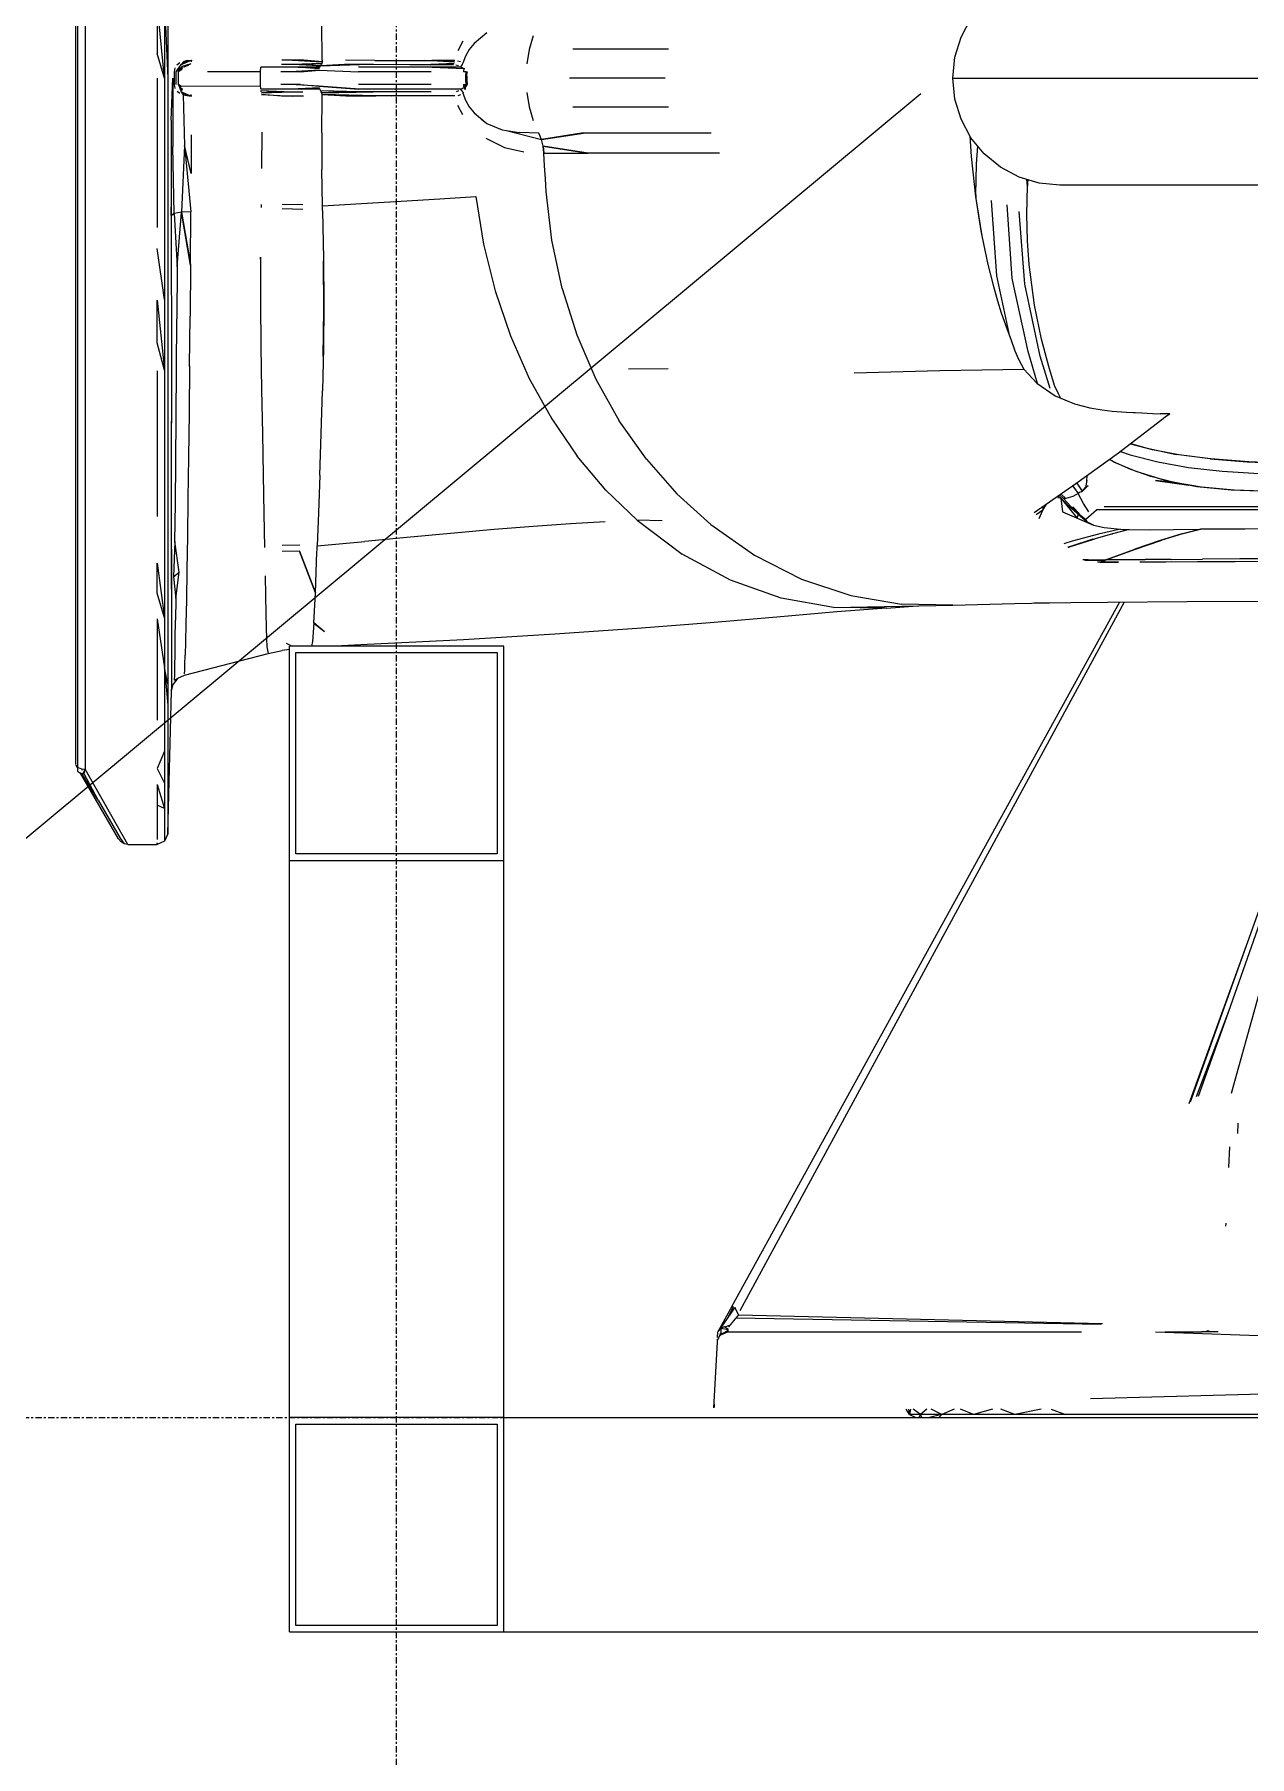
# Model space of a CAD drawing. Header units: millimetres. Extents: x -57554 to 16546, y 2142 to 98430.
# Drawn here: x -26515 to -25948, y 74134 to 74938 of the extents above; entities that cross this region are included whole.
import ezdxf

# ---------------------------------------------------------------- set-up
doc = ezdxf.new("R2010")
doc.units = ezdxf.units.MM
doc.linetypes.add('DXK_LINE_DOT3', pattern=[5.9187, 2.979, -0.9799, 0.9799, -0.9799])
doc.layers.add('S-Z2-A_TEXTUAL_ANNOTATION', color=7, linetype='Continuous')

msp = doc.modelspace()

# ---------------------------------------------------------------- linework, layer by layer
at = {"color": 1, "linetype": 'DXK_LINE_DOT3'}
for p, q in [((-26346.37, 71792.5), (-26346.37, 84292.5)), ((-32096.37, 74292.5), (-10096.37, 74292.5))]:
    msp.add_line(p, q, dxfattribs=at)
at = {"color": 2, "linetype": 'Continuous'}
for p, q in [((-26496.37, 75272.52), (-26496.37, 74597.5)), ((-26495.36, 75273.53), (-26495.36, 74596.44)), ((-26491.82, 75275), (-26491.82, 74595.11)), ((-26458.24, 75272.06), (-26458.24, 74928.96)), ((-26454.7, 75273.53), (-26454.7, 74561.46)), ((-26453.24, 75270.13), (-26453.24, 74564.87)), ((-26454.7, 74917.5), (-26458.24, 74952.47)), ((-26454.7, 74952.4), (-26453.24, 74917.49)), ((-26381.13, 74925.83), (-26381.33, 74942.97)), ((-26304.26, 74938.59), (-26310.19, 74933.74)), ((-26082.85, 74936.63), (-26078.23, 74945.28)), ((-26315.44, 74934.68), (-26317.73, 74930.28)), ((-26312.46, 74930.81), (-26314.21, 74927.71)), ((-26310.19, 74933.74), (-26312.46, 74930.81)), ((-26312.29, 74931.03), (-26312.46, 74930.81)), ((-26284.44, 74930.84), (-26285.59, 74924.23)), ((-26282.56, 74937.2), (-26284.44, 74930.84)), ((-26219.51, 74931.08), (-26264.16, 74931.08)), ((-26085.69, 74927.25), (-26082.85, 74936.63)), ((-26454.7, 74917.5), (-26458.24, 74928.96)), ((-26450.09, 74920.48), (-26449.78, 74922.36)), ((-26449.29, 74920.49), (-26447.02, 74923.87)), ((-26446.38, 74923.16), (-26449.29, 74920.49)), ((-26447.56, 74924.67), (-26449.04, 74923.61)), ((-26448.25, 74920.49), (-26446.38, 74923.16)), ((-26447.02, 74923.87), (-26442.21, 74925.84)), ((-26447.02, 74923.87), (-26443.95, 74925.72)), ((-26445.79, 74925.33), (-26447.02, 74923.87)), ((-26446.56, 74922.08), (-26446.97, 74921.44)), ((-26446.56, 74922.08), (-26446.38, 74923.16)), ((-26446.38, 74923.16), (-26442.28, 74924.41)), ((-26443.95, 74925.72), (-26445.79, 74925.33)), ((-26445.71, 74922.62), (-26442.28, 74924.41)), ((-26444.07, 74923.47), (-26443.45, 74923.69)), ((-26443.95, 74925.72), (-26442.21, 74925.84)), ((-26442.21, 74925.84), (-26442.23, 74925.1)), ((-26409.88, 74921.27), (-26409.83, 74922)), ((-26409.83, 74922), (-26409.75, 74922.62)), ((-26382.13, 74922.62), (-26409.75, 74922.62)), ((-26390.04, 74923.81), (-26400.17, 74923.81)), ((-26389.66, 74925.83), (-26399.92, 74925.83)), ((-26382.34, 74922), (-26395.63, 74922.62)), ((-26381.86, 74923.21), (-26395.26, 74923.81)), ((-26381.36, 74924.4), (-26395.22, 74923.81)), ((-26394.95, 74925.83), (-26381.2, 74925.09)), ((-26391.01, 74922.62), (-26382.34, 74922)), ((-26390.04, 74923.81), (-26381.36, 74924.4)), ((-26390.04, 74923.81), (-26381.86, 74923.21)), ((-26381.2, 74925.09), (-26389.66, 74925.83)), ((-26382.13, 74922.62), (-26381.86, 74923.21)), ((-26381.86, 74923.21), (-26381.59, 74923.81)), ((-26370.78, 74923.8), (-26381.86, 74923.21)), ((-26381.86, 74923.21), (-26363.64, 74923.8)), ((-26381.36, 74924.4), (-26381.59, 74923.81)), ((-26381.2, 74925.09), (-26381.36, 74924.4)), ((-26381.13, 74925.83), (-26381.2, 74925.09)), ((-26357.12, 74923.8), (-26370.78, 74923.8)), ((-26356.59, 74925.8), (-26370.29, 74925.82)), ((-26316.3, 74922.62), (-26364.19, 74922.62)), ((-26340.22, 74923.79), (-26357.12, 74923.8)), ((-26356.59, 74925.8), (-26339.65, 74925.79)), ((-26330.54, 74923.79), (-26340.22, 74923.79)), ((-26339.65, 74925.79), (-26329.95, 74925.78)), ((-26319.57, 74924.37), (-26334.03, 74923.79)), ((-26319.36, 74925.05), (-26333.47, 74925.78)), ((-26330.54, 74923.79), (-26319.57, 74924.37)), ((-26330.4, 74923.79), (-26330.54, 74923.79)), ((-26319.89, 74923.79), (-26330.54, 74923.79)), ((-26319.27, 74925.78), (-26329.95, 74925.78)), ((-26329.95, 74925.78), (-26319.36, 74925.05)), ((-26329.78, 74922.62), (-26314.87, 74922.02)), ((-26318.69, 74923.71), (-26317.55, 74923.41)), ((-26317.9, 74925.61), (-26316.58, 74925.22)), ((-26316.55, 74922.83), (-26316.06, 74923.32)), ((-26316.47, 74922.76), (-26316.55, 74922.83)), ((-26316.38, 74922.69), (-26316.47, 74922.76)), ((-26316.42, 74922.96), (-26316.24, 74922.74)), ((-26316.3, 74922.62), (-26316.38, 74922.69)), ((-26316.3, 74922.62), (-26315.75, 74922.43)), ((-26316.24, 74922.74), (-26316.17, 74922.58)), ((-26316.06, 74923.32), (-26315.67, 74923.9)), ((-26315.75, 74922.43), (-26315.28, 74922.23)), ((-26315.67, 74923.9), (-26315.42, 74924.53)), ((-26314.21, 74927.71), (-26315.42, 74924.53)), ((-26315.28, 74922.23), (-26314.87, 74922.02)), ((-26315.03, 74921.54), (-26315.14, 74921.02)), ((-26314.87, 74922.02), (-26315.03, 74921.54)), ((-26314.21, 74927.71), (-26314.38, 74927.25)), ((-26086.65, 74917.5), (-26085.69, 74927.25)), ((-26458.24, 74917.51), (-26458.24, 74847.84)), ((-26451.58, 74897.89), (-26450.83, 74917.5)), ((-26450.83, 74917.5), (-26450.86, 74885.59)), ((-26450.08, 74919.49), (-26450.09, 74920.48)), ((-26450.09, 74914.52), (-26450.08, 74915.51)), ((-26449.78, 74912.64), (-26450.09, 74914.52)), ((-26450.08, 74918.49), (-26450.08, 74919.49)), ((-26450.08, 74917.5), (-26450.08, 74918.49)), ((-26450.08, 74916.51), (-26450.08, 74917.5)), ((-26450.08, 74915.51), (-26450.08, 74916.51)), ((-26449.27, 74917.5), (-26449.29, 74920.49)), ((-26449.29, 74914.51), (-26449.27, 74917.5)), ((-26446.97, 74921.44), (-26448.25, 74920.49)), ((-26448.24, 74917.5), (-26448.25, 74920.49)), ((-26448.25, 74914.51), (-26448.24, 74917.5)), ((-26446.97, 74913.56), (-26448.25, 74914.51)), ((-26448.25, 74914.51), (-26447.02, 74911.12)), ((-26446.38, 74911.83), (-26448.25, 74914.51)), ((-26409.88, 74913.72), (-26446.97, 74913.56)), ((-26409.9, 74920.5), (-26434.71, 74920.5)), ((-26409.9, 74920.5), (-26409.88, 74921.27)), ((-26409.9, 74914.5), (-26409.9, 74920.5)), ((-26409.88, 74913.72), (-26409.9, 74914.5)), ((-26409.83, 74913), (-26409.88, 74913.72)), ((-26391.33, 74920.5), (-26400.49, 74920.5)), ((-26391.33, 74914.5), (-26400.49, 74914.5)), ((-26382.48, 74921.27), (-26395.91, 74920.5)), ((-26382.48, 74913.72), (-26395.91, 74914.5)), ((-26391.33, 74920.5), (-26382.48, 74921.27)), ((-26391.33, 74914.5), (-26382.48, 74913.72)), ((-26382.48, 74921.27), (-26364.11, 74920.5)), ((-26363.66, 74912.38), (-26382.48, 74913.72)), ((-26382.48, 74913.72), (-26364.19, 74912.38)), ((-26330.31, 74920.5), (-26364.11, 74920.5)), ((-26330.31, 74914.5), (-26364.11, 74914.5)), ((-26315.14, 74921.02), (-26315.17, 74920.5)), ((-26313.86, 74920.5), (-26315.17, 74920.5)), ((-26315.17, 74914.5), (-26313.86, 74914.5)), ((-26315.17, 74914.5), (-26315.14, 74913.97)), ((-26315.14, 74913.97), (-26315.03, 74913.46)), ((-26315.12, 74913.9), (-26313.87, 74914.45)), ((-26315.05, 74913.55), (-26314.3, 74913.38)), ((-26315.03, 74913.46), (-26314.87, 74912.98)), ((-26314.3, 74913.38), (-26313.89, 74914.15)), ((-26314.3, 74913.38), (-26313.92, 74913.92)), ((-26313.92, 74913.88), (-26314.3, 74913.38)), ((-26314.05, 74918.5), (-26313.86, 74920.5)), ((-26314.05, 74916.5), (-26314.05, 74918.5)), ((-26313.86, 74914.5), (-26314.05, 74916.5)), ((-26313.92, 74913.88), (-26313.68, 74914.56)), ((-26313.86, 74914.5), (-26313.92, 74913.88)), ((-26313.38, 74914.67), (-26313.89, 74913.95)), ((-26313.86, 74920.5), (-26313.68, 74920.44)), ((-26313.68, 74914.56), (-26313.86, 74914.5)), ((-26313.68, 74920.44), (-26313.52, 74920.39)), ((-26313.68, 74914.56), (-26313.52, 74914.61)), ((-26313.56, 74918.45), (-26313.52, 74920.39)), ((-26313.56, 74918.45), (-26313.56, 74916.56)), ((-26313.56, 74916.56), (-26313.52, 74914.61)), ((-26313.52, 74920.39), (-26313.38, 74920.33)), ((-26313.52, 74914.61), (-26313.38, 74914.67)), ((-26220.93, 74917.5), (-26265.7, 74917.5)), ((-26085.69, 74907.74), (-26086.65, 74917.5)), ((-26086.65, 74917.5), (-26086.04, 74917.5)), ((-26086.04, 74917.5), (-25747.7, 74917.5)), ((-26447.56, 74910.32), (-26448.9, 74911.24)), ((-26447.02, 74911.12), (-26446.08, 74909.75)), ((-26444.29, 74909.33), (-26447.02, 74911.12)), ((-26447.02, 74911.12), (-26442.21, 74909.16)), ((-26446.38, 74911.83), (-26446.48, 74912.84)), ((-26446.08, 74909.75), (-26444.29, 74909.33)), ((-26446.08, 74909.75), (-26445.49, 74886.1)), ((-26444.29, 74909.33), (-26442.21, 74909.16)), ((-26442.21, 74909.16), (-26442.23, 74909.9)), ((-26409.75, 74912.38), (-26409.83, 74913)), ((-26382.13, 74912.38), (-26409.75, 74912.38)), ((-26409.65, 74911.78), (-26400.38, 74911.19)), ((-26409.65, 74911.78), (-26395.26, 74911.19)), ((-26409.55, 74911.19), (-26409.65, 74911.78)), ((-26400.38, 74911.19), (-26409.47, 74910.6)), ((-26409.47, 74910.6), (-26395.23, 74911.19)), ((-26400.13, 74909.17), (-26409.41, 74909.91)), ((-26409.41, 74909.91), (-26394.95, 74909.17)), ((-26400.38, 74911.19), (-26390.19, 74911.19)), ((-26389.81, 74909.17), (-26400.13, 74909.17)), ((-26382.34, 74913), (-26395.63, 74912.38)), ((-26391.01, 74912.38), (-26382.34, 74913)), ((-26381.86, 74911.78), (-26382.13, 74912.38)), ((-26381.86, 74911.78), (-26370.54, 74911.2)), ((-26381.86, 74911.78), (-26363.64, 74911.2)), ((-26381.59, 74911.19), (-26381.86, 74911.78)), ((-26381.36, 74910.6), (-26381.59, 74911.19)), ((-26356.56, 74911.2), (-26381.36, 74910.6)), ((-26381.36, 74910.6), (-26370.54, 74911.2)), ((-26381.36, 74910.6), (-26349.16, 74911.2)), ((-26381.2, 74909.91), (-26381.36, 74910.6)), ((-26381.33, 74892.03), (-26381.13, 74909.17)), ((-26381.2, 74909.91), (-26370.04, 74909.18)), ((-26356.03, 74909.19), (-26381.2, 74909.91)), ((-26381.2, 74909.91), (-26348.65, 74909.2)), ((-26381.13, 74909.17), (-26381.2, 74909.91)), ((-26370.54, 74911.2), (-26356.56, 74911.2)), ((-26370.04, 74909.18), (-26356.03, 74909.19)), ((-26316.3, 74912.38), (-26364.19, 74912.38)), ((-26356.56, 74911.2), (-26339.7, 74911.21)), ((-26339.13, 74909.21), (-26356.03, 74909.19)), ((-26339.7, 74911.21), (-26330.23, 74911.21)), ((-26329.63, 74909.22), (-26339.13, 74909.21)), ((-26319.27, 74909.22), (-26329.63, 74909.22)), ((-26318.43, 74911.34), (-26317.33, 74911.68)), ((-26317.59, 74909.45), (-26316.33, 74909.9)), ((-26316.55, 74912.17), (-26316.47, 74912.24)), ((-26316.55, 74912.17), (-26316.06, 74911.68)), ((-26316.47, 74912.24), (-26316.38, 74912.31)), ((-26316.24, 74912.26), (-26316.42, 74912.03)), ((-26316.38, 74912.31), (-26316.3, 74912.38)), ((-26315.76, 74912.56), (-26316.3, 74912.38)), ((-26316.17, 74912.42), (-26316.24, 74912.26)), ((-26316.06, 74911.68), (-26315.67, 74911.1)), ((-26315.28, 74912.76), (-26315.76, 74912.56)), ((-26315.67, 74911.1), (-26315.42, 74910.47)), ((-26315.58, 74910.88), (-26315.17, 74910.67)), ((-26315.34, 74910.53), (-26315.42, 74910.47)), ((-26315.42, 74910.47), (-26314.21, 74907.29)), ((-26315.25, 74910.6), (-26315.34, 74910.53)), ((-26314.87, 74912.98), (-26315.28, 74912.76)), ((-26315.17, 74910.67), (-26315.25, 74910.6)), ((-26314.94, 74912.94), (-26314.28, 74912.22)), ((-26314.3, 74913.38), (-26314.87, 74912.98)), ((-26314.87, 74912.98), (-26314.55, 74912.61)), ((-26314.28, 74912.22), (-26314.55, 74912.61)), ((-26314.28, 74912.22), (-26314.3, 74913.38)), ((-26314.21, 74907.29), (-26312.47, 74904.19)), ((-26285.59, 74910.77), (-26284.44, 74904.16)), ((-26082.85, 74898.36), (-26085.69, 74907.74)), ((-26451.58, 74897.89), (-26451.58, 74877.81)), ((-26315.45, 74900.33), (-26317.73, 74904.73)), ((-26312.47, 74904.19), (-26312.29, 74903.96)), ((-26312.47, 74904.19), (-26310.19, 74901.26)), ((-26310.19, 74901.26), (-26304.26, 74896.41)), ((-26306.68, 74898.39), (-26304.26, 74896.41)), ((-26284.44, 74904.16), (-26282.56, 74897.8)), ((-26219.51, 74903.92), (-26264.16, 74903.92)), ((-26078.23, 74889.72), (-26082.85, 74898.36)), ((-26442.23, 74891.04), (-26442.29, 74873.01)), ((-26409.36, 74892.31), (-26409.45, 74875.39)), ((-26381.33, 74892.03), (-26381.27, 74874.87)), ((-26304.78, 74889.52), (-26296.04, 74885.19)), ((-26304.26, 74896.41), (-26297.09, 74893.4)), ((-26297.09, 74893.4), (-26289.05, 74892.07)), ((-26295.15, 74893.08), (-26278.75, 74888.87)), ((-26279.97, 74891.79), (-26289.05, 74892.07)), ((-26278.75, 74888.87), (-26279.97, 74891.79)), ((-26260, 74891.81), (-26278.75, 74888.87)), ((-26278.75, 74888.87), (-26259.1, 74891.81)), ((-26236.72, 74891.82), (-26260, 74891.81)), ((-26238.51, 74891.82), (-26238.4, 74891.82)), ((-26215.62, 74891.83), (-26238.4, 74891.82)), ((-26199.52, 74891.83), (-26215.62, 74891.83)), ((-26078.73, 74890.66), (-26078.12, 74881.02)), ((-26072.02, 74882.14), (-26078.23, 74889.72)), ((-26450.22, 74854.36), (-26450.86, 74885.59)), ((-26445.49, 74886.1), (-26446.8, 74855.02)), ((-26445.49, 74886.1), (-26442.38, 74855.15)), ((-26442.29, 74873.01), (-26445.49, 74886.1)), ((-26296.04, 74885.19), (-26287.01, 74883.07)), ((-26277.95, 74885.76), (-26278.75, 74888.87)), ((-26277.95, 74885.76), (-26277.58, 74882.55)), ((-26256.93, 74882.56), (-26277.95, 74885.76)), ((-26277.95, 74885.76), (-26256.93, 74882.57)), ((-26277.59, 74882.54), (-26277.95, 74885.76)), ((-26277.29, 74876.59), (-26277.59, 74882.54)), ((-26277.58, 74882.55), (-26256.93, 74882.56)), ((-26277.29, 74876.59), (-26277.58, 74882.55)), ((-26234.66, 74882.56), (-26256.93, 74882.56)), ((-26210.89, 74882.57), (-26234.66, 74882.56)), ((-26234.56, 74882.56), (-26234.66, 74882.56)), ((-26195.66, 74882.57), (-26210.89, 74882.57)), ((-26075.63, 74877.33), (-26074.96, 74885.73)), ((-26064.44, 74875.93), (-26072.02, 74882.14)), ((-26451.58, 74877.81), (-26451.58, 74857.43)), ((-26380.98, 74857.9), (-26381.27, 74874.87)), ((-26276.94, 74870.6), (-26277.29, 74876.59)), ((-26078.12, 74881.02), (-26076.07, 74862.28)), ((-26075.97, 74863), (-26075.63, 74877.33)), ((-26055.81, 74871.31), (-26064.44, 74875.93)), ((-26276.51, 74864.54), (-26276.94, 74870.6)), ((-26046.43, 74868.46), (-26055.81, 74871.31)), ((-26052.19, 74853.83), (-26051.78, 74867.33)), ((-26051.78, 74867.33), (-26052.12, 74870.19)), ((-26052, 74870.15), (-26051.78, 74867.33)), ((-26051.78, 74867.33), (-26051.55, 74870.01)), ((-26036.69, 74867.5), (-26046.43, 74868.46)), ((-25550.53, 74867.5), (-26036.69, 74867.5)), ((-26451.58, 74857.43), (-26451.58, 74853.39)), ((-26451.58, 74853.4), (-26451.58, 74857.43)), ((-26409.62, 74858.62), (-26409.64, 74857.21)), ((-26390.21, 74858.38), (-26399.79, 74858.62)), ((-26380.98, 74857.9), (-26362.73, 74858.95)), ((-26380.97, 74857.19), (-26380.98, 74857.9)), ((-26380.95, 74856.47), (-26380.97, 74857.19)), ((-26362.73, 74858.95), (-26344.25, 74860.06)), ((-26344.25, 74860.06), (-26326.26, 74861.18)), ((-26326.26, 74861.18), (-26309.43, 74862.25)), ((-26309.43, 74862.25), (-26305.83, 74839.97)), ((-26273.93, 74841.95), (-26276.51, 74864.54)), ((-26076.07, 74862.28), (-26073.6, 74846.22)), ((-26076.07, 74862.28), (-26073.12, 74843.96)), ((-26075.97, 74863), (-26075.92, 74861.37)), ((-26066.19, 74825.29), (-26068.66, 74860.46)), ((-26058.93, 74824.04), (-26061.4, 74858.46)), ((-26450.22, 74854.36), (-26451.58, 74853.4)), ((-26451.58, 74853.39), (-26450.63, 74854.07)), ((-26451.58, 74853.4), (-26451.57, 74829.21)), ((-26450.63, 74854.07), (-26450.22, 74854.36)), ((-26446.8, 74855.02), (-26450.22, 74854.36)), ((-26450.22, 74854.36), (-26448.84, 74829.63)), ((-26448.84, 74829.63), (-26446.8, 74855.02)), ((-26442.38, 74855.15), (-26446.8, 74855.02)), ((-26442.56, 74830.27), (-26446.8, 74855.02)), ((-26446.8, 74855.02), (-26442.56, 74830.53)), ((-26442.56, 74830.53), (-26442.38, 74855.15)), ((-26390.19, 74856.25), (-26399.8, 74856.5)), ((-26380.93, 74855.76), (-26380.95, 74856.47)), ((-26380.93, 74855.76), (-26380.57, 74833.21)), ((-26053.15, 74821.39), (-26055.66, 74855.22)), ((-26051.91, 74841.6), (-26052.19, 74853.83)), ((-26269.16, 74819.38), (-26273.93, 74841.95)), ((-26073.6, 74846.22), (-26073.12, 74843.96)), ((-26073.12, 74843.96), (-26070.29, 74830.54)), ((-26051.13, 74830.53), (-26051.91, 74841.6)), ((-26454.7, 74814.15), (-26458.24, 74837.95)), ((-26409.86, 74834), (-26409.89, 74812.68)), ((-26409.86, 74833), (-26409.86, 74834)), ((-26380.57, 74833.21), (-26380.42, 74811.94)), ((-26305.83, 74839.97), (-26300.42, 74818.25)), ((-26451.57, 74829.21), (-26451.56, 74802.99)), ((-26448.84, 74829.63), (-26449, 74805.23)), ((-26442.56, 74830.53), (-26442.77, 74806.5)), ((-26442.56, 74830.27), (-26442.56, 74830.53)), ((-26380.43, 74809.5), (-26380.57, 74832.22)), ((-26070.29, 74830.54), (-26067.88, 74820.85)), ((-26060.11, 74796.94), (-26066.19, 74825.29)), ((-26048.56, 74811.5), (-26051.13, 74830.53)), ((-26300.42, 74818.25), (-26293.27, 74797.3)), ((-26269.16, 74819.38), (-26262.24, 74797.66)), ((-26067.88, 74820.85), (-26065.83, 74813.58)), ((-26051.58, 74789.88), (-26058.93, 74824.04)), ((-26045.88, 74787.72), (-26053.15, 74821.39)), ((-26458.24, 74813.93), (-26454.7, 74781.25)), ((-26458.24, 74794.03), (-26458.24, 74813.93)), ((-26409.89, 74812.68), (-26409.73, 74792.35)), ((-26380.63, 74787.8), (-26380.43, 74809.5)), ((-26380.42, 74811.94), (-26380.54, 74791.7)), ((-26380.42, 74812.68), (-26380.42, 74811.94)), ((-26065.83, 74813.58), (-26064.09, 74807.98)), ((-26045.26, 74795.72), (-26048.56, 74811.5)), ((-26451.56, 74805.08), (-26451.56, 74781.36)), ((-26449.17, 74781.79), (-26449, 74805.23)), ((-26443.01, 74783.32), (-26442.77, 74806.5)), ((-26064.09, 74807.98), (-26061.36, 74800.23)), ((-26454.7, 74781.25), (-26458.24, 74794.03)), ((-26293.27, 74797.3), (-26284.43, 74777.32)), ((-26262.24, 74797.66), (-26253.3, 74777.02)), ((-26061.36, 74800.23), (-26059.61, 74795.64)), ((-26059.61, 74795.64), (-26057.7, 74790.33)), ((-26041.91, 74782.88), (-26045.26, 74795.72)), ((-26409.73, 74792.35), (-26409.45, 74772.03)), ((-26380.54, 74791.7), (-26380.99, 74771.54)), ((-26057.7, 74790.33), (-26056.07, 74786.45)), ((-26056.07, 74786.45), (-26053.57, 74781.67)), ((-26047.24, 74774.98), (-26051.58, 74789.88)), ((-26041.24, 74772.73), (-26045.88, 74787.72)), ((-26458.24, 74780.94), (-26458.24, 74712.97)), ((-26451.56, 74781.59), (-26451.55, 74756.56)), ((-26449.35, 74759.5), (-26449.17, 74781.79)), ((-26443.01, 74783.32), (-26443.27, 74761.31)), ((-26443.02, 74782.98), (-26443.01, 74783.32)), ((-26284.43, 74777.32), (-26273.97, 74758.55)), ((-26253.3, 74777.02), (-26242.44, 74757.61)), ((-26238.15, 74781.86), (-26219.57, 74782.08)), ((-26132.73, 74779.99), (-26092.79, 74781.1)), ((-26092.79, 74781.1), (-26053.57, 74781.67)), ((-26053.57, 74781.67), (-26047.52, 74775.16)), ((-26039.16, 74774.05), (-26041.91, 74782.88)), ((-26409.45, 74772.03), (-26409.07, 74751.76)), ((-26381.63, 74751.49), (-26380.99, 74771.54)), ((-26047.52, 74775.16), (-26038.85, 74769.32)), ((-26037.43, 74770.24), (-26039.16, 74774.05)), ((-26038.85, 74769.32), (-26029.84, 74765.61)), ((-26036.41, 74768.32), (-26037.43, 74770.24)), ((-26443.27, 74761.31), (-26443.53, 74740.61)), ((-26029.84, 74765.61), (-26022.71, 74763.74)), ((-26022.71, 74763.74), (-26017.01, 74762.74)), ((-26017.01, 74762.74), (-26012.39, 74762.19)), ((-26012.39, 74762.19), (-26005.69, 74761.7)), ((-26005.69, 74761.7), (-26002.4, 74761.55)), ((-26002.4, 74761.55), (-26001.58, 74761.52)), ((-26001.58, 74761.52), (-25998.53, 74761.35)), ((-25998.53, 74761.35), (-25993.45, 74761.07)), ((-25993.45, 74761.07), (-25989.85, 74760.93)), ((-25985.36, 74760.83), (-25989.85, 74760.93)), ((-25985.63, 74760.63), (-25985.36, 74760.83)), ((-26451.54, 74736.8), (-26451.55, 74757.49)), ((-26449.53, 74738.54), (-26449.35, 74759.5)), ((-26273.97, 74758.55), (-26262.02, 74741.16)), ((-26229.79, 74739.68), (-26242.44, 74757.61)), ((-25989.75, 74757.64), (-26009.42, 74742.54)), ((-25988.57, 74758.55), (-25989.75, 74757.64)), ((-25987.38, 74759.42), (-25988.57, 74758.55)), ((-25986.17, 74760.26), (-25987.38, 74759.42)), ((-25985.9, 74760.44), (-25986.17, 74760.26)), ((-25985.63, 74760.63), (-25985.9, 74760.44)), ((-26409.07, 74751.76), (-26408.66, 74732.19)), ((-26382.28, 74732.19), (-26381.63, 74751.49)), ((-26003.78, 74746.87), (-26003.55, 74746.79)), ((-26003.78, 74746.87), (-26003.55, 74746.79)), ((-26003.57, 74747.04), (-25996.64, 74744.96)), ((-25993.41, 74744.1), (-26003.55, 74746.79)), ((-25996.64, 74744.96), (-25982.41, 74741.97)), ((-26451.53, 74695.56), (-26451.54, 74736.8)), ((-26449.69, 74719.1), (-26449.53, 74738.54)), ((-26443.53, 74740.61), (-26443.8, 74721.35)), ((-26443.53, 74740.61), (-26443.54, 74740.33)), ((-26248.69, 74725.32), (-26262.02, 74741.16)), ((-26229.79, 74739.68), (-26215.5, 74723.48)), ((-26009.42, 74742.54), (-26029.2, 74728.16)), ((-26011.62, 74738.52), (-26013.51, 74739.57)), ((-26003.61, 74734.92), (-26011.62, 74738.52)), ((-26011.62, 74738.52), (-26001.25, 74734.09)), ((-26008.37, 74743.35), (-26003.85, 74741.74)), ((-26003.85, 74741.74), (-25991.04, 74738.43)), ((-25981.22, 74741.74), (-25993.41, 74744.1)), ((-25991.04, 74738.43), (-25976.73, 74735.88)), ((-25966.62, 74739.85), (-25982.41, 74741.97)), ((-25966.41, 74739.82), (-25981.22, 74741.74)), ((-25966.62, 74739.85), (-25949.3, 74738.46)), ((-25966.41, 74739.82), (-25966.62, 74739.85)), ((-25948.52, 74738.4), (-25966.41, 74739.82)), ((-25949.3, 74738.46), (-25930.53, 74737.62)), ((-25927.07, 74737.47), (-25948.52, 74738.4)), ((-26408.66, 74732.19), (-26408.33, 74714.36)), ((-26382.28, 74732.19), (-26382.91, 74714.68)), ((-26024.11, 74729.78), (-26024.82, 74726.53)), ((-26024.21, 74729.31), (-26024.11, 74729.78)), ((-26024.11, 74729.78), (-26023.98, 74731.96)), ((-25994.25, 74731.64), (-26003.61, 74734.92)), ((-26001.25, 74734.09), (-25987.71, 74729.95)), ((-25983.37, 74728.83), (-25994.25, 74731.64)), ((-25983.37, 74728.83), (-25992.08, 74729.7)), ((-25992.08, 74729.7), (-25976.45, 74727.65)), ((-25987.71, 74729.95), (-25972.85, 74727.03)), ((-25970.55, 74726.64), (-25983.37, 74728.83)), ((-25976.73, 74735.88), (-25960.93, 74734.11)), ((-25960.93, 74734.11), (-25943.67, 74733)), ((-26443.8, 74721.35), (-26444.05, 74703.71)), ((-26234.14, 74711.19), (-26248.69, 74725.32)), ((-26248.69, 74725.32), (-26234.14, 74711.19)), ((-26215.5, 74723.48), (-26199.76, 74709.2)), ((-26029.2, 74728.16), (-26048.72, 74714.74)), ((-26036.22, 74721.53), (-26037.61, 74721.65)), ((-26037.4, 74722.52), (-26036.22, 74721.53)), ((-26036.79, 74722.94), (-26035.11, 74721.43)), ((-26032.08, 74717.4), (-26036.22, 74721.53)), ((-26036.22, 74721.53), (-26028.58, 74712.16)), ((-26036.22, 74721.53), (-26035.55, 74715.12)), ((-26036.1, 74723.42), (-26033.93, 74721.32)), ((-26034.7, 74721.39), (-26035.11, 74721.43)), ((-26031.41, 74717.42), (-26035.11, 74721.43)), ((-26034.31, 74721.36), (-26034.7, 74721.39)), ((-26033.93, 74721.32), (-26034.31, 74721.36)), ((-26030.61, 74722.32), (-26033.93, 74721.32)), ((-26030.64, 74727.17), (-26028.19, 74723.71)), ((-26029.33, 74723.05), (-26030.61, 74722.32)), ((-26028.19, 74723.71), (-26029.33, 74723.05)), ((-26026.12, 74724.85), (-26028.63, 74728.58)), ((-26026.12, 74724.85), (-26028.63, 74728.58)), ((-26027.55, 74724.09), (-26028.19, 74723.71)), ((-26025.74, 74719), (-26028.19, 74723.71)), ((-26026.86, 74724.47), (-26027.55, 74724.09)), ((-26026.86, 74724.47), (-26026.12, 74724.85)), ((-26026.12, 74724.85), (-26026.86, 74724.47)), ((-26026.12, 74724.85), (-26023.52, 74727.45)), ((-26026.12, 74724.85), (-26024.82, 74726.53)), ((-26026.12, 74724.85), (-26024.94, 74726.37)), ((-26024.82, 74726.53), (-26023.52, 74727.45)), ((-25972.85, 74727.03), (-25956.7, 74725.35)), ((-25955.34, 74725.22), (-25970.55, 74726.64)), ((-25956.7, 74725.35), (-25939.3, 74724.73)), ((-25937.34, 74724.67), (-25955.34, 74725.22)), ((-26449.85, 74701.34), (-26449.69, 74719.1)), ((-26408.33, 74714.36), (-26408.31, 74713.53)), ((-26408.33, 74714.36), (-26408.06, 74698.57)), ((-26382.91, 74714.68), (-26383.46, 74699.27)), ((-26044.63, 74715.97), (-26047.86, 74713.73)), ((-26046.38, 74711.97), (-26044.63, 74715.97)), ((-26044.63, 74715.97), (-26042.95, 74718.71)), ((-26044.61, 74717.57), (-26044.63, 74715.97)), ((-26043.01, 74718.61), (-26042.95, 74718.71)), ((-26035.55, 74715.12), (-26021.07, 74708.97)), ((-26028.23, 74714.06), (-26032.08, 74717.4)), ((-26027.93, 74714.15), (-26031.41, 74717.42)), ((-26027.58, 74714.25), (-26030.69, 74717.44)), ((-26028.52, 74712.14), (-26028.23, 74714.06)), ((-26028.23, 74714.06), (-26023.77, 74710.37)), ((-26028.23, 74714.06), (-26024.65, 74711.5)), ((-26027.93, 74714.15), (-26024.66, 74711.63)), ((-26023.22, 74715.16), (-26025.74, 74719)), ((-26024.6, 74711.76), (-26019.62, 74716.03)), ((-25292.22, 74716.03), (-26019.62, 74716.03)), ((-25297.61, 74717.5), (-26016.09, 74717.5)), ((-26300.88, 74706.91), (-26339.89, 74703.31)), ((-26282.62, 74708.33), (-26300.88, 74706.91)), ((-26265.26, 74709.51), (-26282.62, 74708.33)), ((-26249.04, 74710.47), (-26265.26, 74709.51)), ((-26222.35, 74710.88), (-26234.14, 74711.19)), ((-26222.35, 74710.88), (-26234.14, 74711.19)), ((-26234.14, 74711.19), (-26213.12, 74695.39)), ((-26234.14, 74711.19), (-26213.12, 74695.39)), ((-26199.76, 74709.2), (-26179.3, 74694.89)), ((-26018.69, 74704.76), (-26031.03, 74701.45)), ((-26023.77, 74710.37), (-26024.65, 74711.5)), ((-26024.6, 74711.76), (-26024.55, 74711.78)), ((-26021.01, 74708.94), (-26023.76, 74710.36)), ((-26012.23, 74704.94), (-26021.31, 74702.31)), ((-26021.01, 74708.94), (-26015.98, 74707.77)), ((-26008.5, 74707.03), (-26018.69, 74704.76)), ((-26015.98, 74707.77), (-26008.5, 74707.03)), ((-26012.23, 74704.94), (-26012.33, 74704.95)), ((-26012.33, 74704.95), (-26012.23, 74704.94)), ((-26004.45, 74706.84), (-26012.23, 74704.94)), ((-26008.5, 74707.03), (-26004.48, 74706.84)), ((-26008.5, 74707.03), (-26007.24, 74706.96)), ((-26007.24, 74706.96), (-26005.93, 74706.9)), ((-26005.93, 74706.9), (-26004.56, 74706.84)), ((-26004.45, 74706.84), (-25994.91, 74706.77)), ((-25994.91, 74706.77), (-25983.75, 74706.91)), ((-25979.72, 74704.89), (-25989.9, 74701.82)), ((-25979.47, 74704.89), (-25989.65, 74701.82)), ((-25983.75, 74706.91), (-25971.14, 74707.03)), ((-25979.72, 74704.89), (-25971.14, 74707.03)), ((-25970.89, 74707.03), (-25979.47, 74704.89)), ((-25971.14, 74707.03), (-25971.05, 74707.03)), ((-25950.37, 74707.12), (-25971.05, 74707.03)), ((-25927.22, 74707.19), (-25950.37, 74707.12)), ((-26451.53, 74681.68), (-26451.53, 74697.73)), ((-26451.53, 74697.73), (-26451.53, 74681.7)), ((-26449.85, 74701.34), (-26450.51, 74684.74)), ((-26447.91, 74687.05), (-26449.85, 74701.34)), ((-26444.05, 74703.73), (-26444.3, 74688.1)), ((-26444.05, 74703.73), (-26444.05, 74703.78)), ((-26391.69, 74696.84), (-26399.86, 74696.57)), ((-26391.63, 74699.6), (-26399.85, 74699.37)), ((-26384.32, 74677.34), (-26391.69, 74696.84)), ((-26391.69, 74696.84), (-26384.3, 74677.34)), ((-26384.3, 74677.34), (-26383.57, 74696.54)), ((-26383.57, 74696.54), (-26383.53, 74697.44)), ((-26383.53, 74697.44), (-26383.5, 74698.35)), ((-26383.5, 74698.35), (-26383.46, 74699.27)), ((-26383.46, 74699.27), (-26361.16, 74701.28)), ((-26339.89, 74703.31), (-26361.16, 74701.28)), ((-26031.03, 74701.45), (-26034.9, 74700.29)), ((-26031.76, 74699.01), (-26032.97, 74698.59)), ((-26032.92, 74698.55), (-26031.69, 74698.97)), ((-26021.4, 74702.34), (-26031.76, 74699.01)), ((-26031.69, 74698.97), (-26021.31, 74702.31)), ((-26031.69, 74698.97), (-26031.41, 74699.06)), ((-26021.41, 74702.33), (-26021.31, 74702.31)), ((-26021.31, 74702.31), (-26020.38, 74702.58)), ((-26015.03, 74692.85), (-26001.67, 74697.8)), ((-26014.79, 74692.84), (-26001.42, 74697.8)), ((-25989.9, 74701.82), (-26001.67, 74697.8)), ((-26001.42, 74697.8), (-25989.65, 74701.82)), ((-25989.89, 74701.82), (-25989.65, 74701.82)), ((-25989.65, 74701.82), (-25989.14, 74701.97)), ((-26458.24, 74691.14), (-26454.7, 74665.74)), ((-26458.24, 74677.15), (-26458.24, 74691.14)), ((-26190.52, 74683.21), (-26213.12, 74695.39)), ((-26179.3, 74694.89), (-26157.38, 74683.8)), ((-26023.54, 74692.79), (-26026, 74692.75)), ((-26025.01, 74692.59), (-26015.93, 74692.49)), ((-26023.54, 74692.79), (-26015.03, 74692.85)), ((-26015.93, 74692.49), (-26023.54, 74692.79)), ((-26017.68, 74691.65), (-26019.22, 74691.65)), ((-26017.85, 74691.43), (-26017.35, 74691.65)), ((-26017.35, 74691.65), (-26017.85, 74691.43)), ((-26016.82, 74692.09), (-26017.68, 74691.65)), ((-26017.68, 74691.65), (-26017.57, 74691.65)), ((-26017.57, 74691.65), (-26017.46, 74691.65)), ((-26017.46, 74691.65), (-26017.35, 74691.65)), ((-26017.35, 74691.65), (-26016.52, 74692.09)), ((-26009.37, 74691.64), (-26017.35, 74691.65)), ((-26017.35, 74691.65), (-26009.37, 74691.64)), ((-26015.93, 74692.49), (-26016.82, 74692.09)), ((-26016.52, 74692.09), (-26015.67, 74692.49)), ((-26015.03, 74692.85), (-26015.93, 74692.49)), ((-26015.67, 74692.49), (-26014.79, 74692.84)), ((-26014.91, 74692.85), (-26015.03, 74692.85)), ((-26014.91, 74692.85), (-26014.79, 74692.84)), ((-26014.79, 74692.84), (-26006.87, 74692.83)), ((-26006.87, 74692.83), (-25996.98, 74692.85)), ((-25987.2, 74691.71), (-25999.41, 74691.66)), ((-25984.82, 74692.92), (-25996.98, 74692.85)), ((-25972.45, 74691.8), (-25987.2, 74691.71)), ((-25984.82, 74692.92), (-25970.13, 74693.03)), ((-25954.9, 74691.89), (-25972.45, 74691.8)), ((-25952.65, 74693.15), (-25970.13, 74693.03)), ((-25934.23, 74691.97), (-25954.9, 74691.89)), ((-25932.1, 74693.27), (-25952.65, 74693.15)), ((-26451.53, 74681.7), (-26451.52, 74664.73)), ((-26451.52, 74679.01), (-26451.53, 74681.68)), ((-26450.51, 74684.74), (-26447.91, 74687.05)), ((-26450.51, 74684.74), (-26449.87, 74685.31)), ((-26450.51, 74684.74), (-26449.51, 74674.63)), ((-26449.51, 74674.63), (-26447.91, 74687.05)), ((-26444.3, 74688.1), (-26444.54, 74673.97)), ((-26407.82, 74685.22), (-26407.65, 74675.89)), ((-26166.79, 74674.84), (-26190.52, 74683.21)), ((-26157.38, 74683.8), (-26134.38, 74676.14)), ((-26454.7, 74665.74), (-26458.24, 74677.15)), ((-26449.51, 74674.63), (-26449.63, 74664.59)), ((-26444.54, 74673.97), (-26444.75, 74662.89)), ((-26407.65, 74675.89), (-26407.5, 74667.8)), ((-26384.98, 74663.17), (-26384.3, 74677.34)), ((-26189.82, 74344.39), (-26008.71, 74673.1)), ((-26186.01, 74342.46), (-26006.5, 74673.12)), ((-26142.36, 74670.46), (-26166.79, 74674.84)), ((-26134.38, 74676.14), (-26110.71, 74672.03)), ((-26086.76, 74671.54), (-26057.91, 74672.43)), ((-26057.91, 74672.43), (-26033.52, 74672.89)), ((-26048.77, 74672.74), (-26014.55, 74673.07)), ((-26014.55, 74673.07), (-25977.28, 74673.29)), ((-25977.28, 74673.29), (-25937.27, 74673.43)), ((-25948.99, 74514.56), (-25892.25, 74673.5)), ((-26458.24, 74665.2), (-26454.7, 74642.28)), ((-26458.24, 74665.2), (-26458.24, 74617.88)), ((-26451.52, 74667.2), (-26451.51, 74655.85)), ((-26449.73, 74655.97), (-26449.63, 74664.59)), ((-26407.5, 74667.8), (-26407.35, 74661.13)), ((-26168.82, 74666.07), (-26199.95, 74663.43)), ((-26140.9, 74668.42), (-26168.82, 74666.07)), ((-26142.36, 74670.46), (-26086.76, 74671.54)), ((-26117.67, 74670.21), (-26142.36, 74670.46)), ((-26117.67, 74670.21), (-26140.9, 74668.42)), ((-26117.67, 74670.21), (-26103.27, 74671.22)), ((-26086.76, 74671.54), (-26110.71, 74672.03)), ((-26444.75, 74662.89), (-26444.93, 74654.47)), ((-26407.35, 74661.2), (-26407.35, 74661.09)), ((-26407.35, 74661.09), (-26407.18, 74655.85)), ((-26384.98, 74663.17), (-26385.64, 74654.68)), ((-26384.96, 74663.49), (-26384.98, 74663.17)), ((-26384.98, 74663.17), (-26380, 74659.31)), ((-26384.96, 74663.49), (-26380, 74659.31)), ((-26272.5, 74658), (-26315.14, 74655.47)), ((-26234.04, 74660.69), (-26272.5, 74658)), ((-26199.95, 74663.43), (-26234.04, 74660.69)), ((-26451.51, 74655.85), (-26451.51, 74647.22)), ((-26449.92, 74643.21), (-26449.83, 74648.83)), ((-26449.83, 74648.83), (-26449.73, 74655.97)), ((-26445.48, 74639), (-26406.42, 74648.98)), ((-26444.93, 74654.47), (-26445.08, 74648.25)), ((-26407.18, 74655.85), (-26406.96, 74652.12)), ((-26406.96, 74652.14), (-26406.96, 74652.08)), ((-26406.96, 74652.08), (-26406.42, 74648.98)), ((-26406.42, 74648.98), (-26399.74, 74650.44)), ((-26396.37, 74650.94), (-26399.74, 74650.44)), ((-26397.89, 74653.81), (-26395.17, 74652.5)), ((-26396.37, 74552.5), (-26396.37, 74652.5)), ((-26296.37, 74652.5), (-26396.37, 74652.5)), ((-26393.37, 74555.5), (-26393.37, 74649.5)), ((-26393.37, 74649.5), (-26299.37, 74649.5)), ((-26385.64, 74654.68), (-26386.05, 74652.5)), ((-26360.12, 74653.17), (-26375.13, 74652.5)), ((-26337.47, 74654.29), (-26360.12, 74653.17)), ((-26315.14, 74655.47), (-26337.47, 74654.29)), ((-26299.37, 74649.5), (-26299.37, 74555.5)), ((-26296.37, 74552.5), (-26296.37, 74652.5)), ((-26454.7, 74642.28), (-26453.24, 74624.88)), ((-26453.24, 74634.9), (-26454.7, 74642.28)), ((-26451.51, 74647.22), (-26451.51, 74640.86)), ((-26451.51, 74640.86), (-26451.5, 74636.4)), ((-26449.99, 74639.14), (-26449.92, 74643.21)), ((-26445.38, 74639.94), (-26445.31, 74641.05)), ((-26445.31, 74641.05), (-26445.21, 74643.88)), ((-26445.21, 74643.88), (-26445.08, 74648.25)), ((-25957.88, 74482.23), (-25901.34, 74642.81)), ((-25956.63, 74443.91), (-25901.34, 74642.81)), ((-26451.5, 74636.4), (-26451.5, 74633.52)), ((-26451.5, 74631.45), (-26450.68, 74634.78)), ((-26451.5, 74633.52), (-26451.5, 74631.95)), ((-26451.5, 74631.95), (-26451.5, 74632.39)), ((-26448.54, 74637.46), (-26450.68, 74634.78)), ((-26448.54, 74637.46), (-26450.68, 74634.78)), ((-26450.06, 74636.65), (-26449.99, 74639.14)), ((-26450.06, 74636.65), (-26448.54, 74637.46)), ((-26448.54, 74637.46), (-26445.48, 74639)), ((-26445.4, 74639.49), (-26445.38, 74639.94)), ((-26453.24, 74564.87), (-26451.5, 74631.45)), ((-26454.7, 74603.5), (-26458.24, 74595.4)), ((-26496.15, 74597.12), (-26496.22, 74597.25)), ((-26495.36, 74595.75), (-26496.15, 74597.12)), ((-26496.15, 74597.12), (-26495.95, 74596.85)), ((-26495.08, 74595.93), (-26496.02, 74596.98)), ((-26495.95, 74596.85), (-26495.68, 74596.62)), ((-26495.68, 74596.62), (-26495.36, 74596.44)), ((-26495.36, 74596.24), (-26495.36, 74596.44)), ((-26495.36, 74596.44), (-26495.36, 74596.24)), ((-26495.36, 74596.22), (-26495.36, 74594.19)), ((-26495.36, 74594.19), (-26494.5, 74593.54)), ((-26494.88, 74595.6), (-26495.08, 74595.93)), ((-26495.08, 74595.93), (-26494.32, 74595.58)), ((-26494.5, 74593.54), (-26493.99, 74593.3)), ((-26494.32, 74595.58), (-26493.57, 74595.23)), ((-26493.99, 74593.3), (-26493.42, 74593.11)), ((-26476.16, 74562.5), (-26493.93, 74593.28)), ((-26493.57, 74595.23), (-26493.25, 74594.63)), ((-26493.57, 74595.23), (-26491.82, 74595.11)), ((-26493.42, 74593.11), (-26492.82, 74592.97)), ((-26485.73, 74580.55), (-26493.35, 74593.1)), ((-26492.82, 74592.97), (-26491.82, 74595.11)), ((-26492.82, 74592.97), (-26492.19, 74592.88)), ((-26485.73, 74580.55), (-26492.32, 74592.9)), ((-26492.19, 74592.88), (-26491.82, 74595.11)), ((-26471.83, 74560), (-26491.82, 74595.11)), ((-26458.24, 74595.4), (-26454.7, 74588.57)), ((-26458.24, 74587.88), (-26454.7, 74576.79)), ((-26458.24, 74587.88), (-26458.24, 74562.29)), ((-26485.73, 74580.55), (-26475.52, 74562.86)), ((-26454.7, 74576.79), (-26458.24, 74578.21)), ((-26475.05, 74561.17), (-26476.16, 74562.5)), ((-26475.52, 74562.86), (-26473.54, 74560.3)), ((-26474.17, 74560.67), (-26475.05, 74561.17)), ((-26473.54, 74560.3), (-26474.17, 74560.67)), ((-26471.83, 74560), (-26473.54, 74560.3)), ((-26471.83, 74560), (-26458.24, 74560)), ((-26454.7, 74561.46), (-26458.24, 74560)), ((-26458.24, 74560), (-26458.24, 74560.73)), ((-26453.24, 74564.87), (-26454.7, 74561.46)), ((-26396.37, 74292.5), (-26396.37, 74552.5)), ((-26396.37, 74552.5), (-26296.37, 74552.5)), ((-26299.37, 74555.5), (-26393.37, 74555.5)), ((-26296.37, 74292.5), (-26296.37, 74552.5)), ((-25976.29, 74439.14), (-25948.99, 74514.56)), ((-25975.73, 74439.9), (-25948.99, 74514.56)), ((-25972.95, 74442.33), (-25957.88, 74482.23)), ((-25972.04, 74442.49), (-25957.88, 74482.23)), ((-25953.58, 74425.06), (-25953.43, 74429.94)), ((-25957.81, 74409.29), (-25957.32, 74418.84)), ((-25959.2, 74381.78), (-25959.13, 74383.19)), ((-26189.82, 74344.39), (-26196.37, 74332.5)), ((-26189.21, 74344.14), (-26191.98, 74338.78)), ((-26191.98, 74338.78), (-26188.51, 74343.79)), ((-26189.46, 74344.26), (-26189.65, 74344.34)), ((-26189.21, 74344.14), (-26189.46, 74344.26)), ((-26188.08, 74343.57), (-26188.51, 74343.79)), ((-26188.51, 74343.79), (-26186.77, 74340.54)), ((-26194.58, 74335.75), (-26194.98, 74334.19)), ((-26194.97, 74334.2), (-26191.98, 74338.78)), ((-26194.58, 74335.75), (-26194.97, 74334.2)), ((-26193.35, 74334.83), (-26193.19, 74334.89)), ((-26193.17, 74334.9), (-26190.76, 74335.71)), ((-26186.77, 74340.54), (-26191.44, 74334.89)), ((-26191.44, 74334.89), (-26191.09, 74335.32)), ((-26187.97, 74339.09), (-26017.28, 74336.09)), ((-26186.77, 74340.54), (-26016.86, 74336.39)), ((-26198.23, 74297), (-26196.62, 74327.76)), ((-26196.62, 74327.76), (-26196.54, 74328.39)), ((-26196.62, 74327.76), (-26196.59, 74328.32)), ((-26196.59, 74328.32), (-26196.55, 74329.12)), ((-26196.59, 74328.32), (-26196.55, 74329.12)), ((-26196.59, 74328.32), (-26196.39, 74329)), ((-26196.54, 74328.39), (-26196.39, 74329)), ((-26196.52, 74328.48), (-26195.78, 74330.27)), ((-26196.5, 74329.94), (-26196.37, 74332.5)), ((-26196.25, 74332.72), (-26196.06, 74333.06)), ((-26196.06, 74333.06), (-26194.98, 74334.19)), ((-26194.98, 74334.19), (-26196.06, 74333.06)), ((-26195.86, 74330.15), (-26195.03, 74332.07)), ((-26195.86, 74330.15), (-26195.5, 74330.66)), ((-26195.5, 74330.66), (-26195.07, 74331.13)), ((-26195.5, 74330.66), (-26195.09, 74331.1)), ((-26195.09, 74331.1), (-26191.81, 74332.49)), ((-26195.07, 74331.13), (-26194.58, 74331.53)), ((-26194.98, 74334.19), (-26195.03, 74332.07)), ((-26194.58, 74331.53), (-26195.03, 74332.07)), ((-26193.35, 74334.83), (-26194.98, 74334.19)), ((-26194.87, 74334.24), (-26191.54, 74333.59)), ((-26191.86, 74332.48), (-26194.58, 74331.53)), ((-26194.58, 74331.53), (-26193.48, 74332.14)), ((-26194.58, 74331.53), (-26194.05, 74331.87)), ((-26194.05, 74331.87), (-26193.48, 74332.14)), ((-26193.93, 74331.93), (-26191.56, 74333.37)), ((-26193.48, 74332.14), (-26192.04, 74332.47)), ((-26191.54, 74333.59), (-26193.35, 74334.83)), ((-26192.26, 74332.46), (-26191.62, 74332.57)), ((-26192.26, 74332.46), (-26191.62, 74332.5)), ((-26191.62, 74332.5), (-26191.54, 74333.59)), ((-26191.62, 74332.5), (-26026.68, 74332.5)), ((-25992.01, 74332.5), (-24994.51, 74297)), ((-25987.61, 74332.5), (-25970.61, 74332.5)), ((-25967.56, 74332.5), (-25970.61, 74332.5)), ((-25962.83, 74332.5), (-25970.57, 74332.5)), ((-25968.23, 74332.82), (-25967.09, 74333.23)), ((-25967.82, 74332.97), (-25968.23, 74332.82)), ((-25967.82, 74332.97), (-25967.09, 74333.23)), ((-26022.38, 74301.5), (-25502.84, 74314.79)), ((-26198.2, 74297.6), (-26198.23, 74297)), ((-26198.17, 74298.19), (-26198.2, 74297.6)), ((-26198.14, 74298.75), (-26198.17, 74298.19)), ((-26106.9, 74293.96), (-26108.5, 74296.39)), ((-26107.41, 74296.39), (-26106.9, 74293.96)), ((-26106.77, 74293.96), (-26106.3, 74296.39)), ((-26101.73, 74293.96), (-26105.29, 74296.39)), ((-26098.78, 74296.39), (-26101.73, 74293.96)), ((-26091.82, 74293.96), (-26096.81, 74296.39)), ((-26086.04, 74296.39), (-26091.82, 74293.96)), ((-26077.13, 74293.96), (-26083.12, 74296.39)), ((-26068.2, 74296.39), (-26077.13, 74293.96)), ((-26057.82, 74293.96), (-26064.36, 74296.39)), ((-26045.45, 74296.39), (-26057.82, 74293.96)), ((-26040.72, 74296.39), (-26034.06, 74293.96)), ((-26396.37, 74192.5), (-26396.37, 74292.5)), ((-26296.37, 74292.5), (-26396.37, 74292.5)), ((-26393.37, 74195.5), (-26393.37, 74289.5)), ((-26393.37, 74289.5), (-26299.37, 74289.5)), ((-26299.37, 74289.5), (-26299.37, 74195.5)), ((-26296.37, 74192.5), (-26296.37, 74292.5)), ((-26296.37, 74292.5), (-25919.08, 74292.5)), ((-26106.9, 74293.96), (-26103.92, 74292.5)), ((-25938.61, 74293.96), (-26106.9, 74293.96)), ((-26101.73, 74293.96), (-26102.57, 74292.5)), ((-26101.23, 74292.5), (-26101.73, 74293.96)), ((-26091.82, 74293.96), (-26097.57, 74292.5)), ((-26093.18, 74292.5), (-26091.82, 74293.96)), ((-26396.37, 74192.5), (-26296.37, 74192.5)), ((-26299.37, 74195.5), (-26393.37, 74195.5)), ((-26296.37, 74192.5), (-25646.37, 74192.5))]:
    msp.add_line(p, q, dxfattribs=at)
at = {"layer": 'S-Z2-A_TEXTUAL_ANNOTATION'}
msp.add_line((-26101.59, 74910.15), (-26534.59, 74550.15), dxfattribs=at)

doc.saveas('drawing.dxf')
